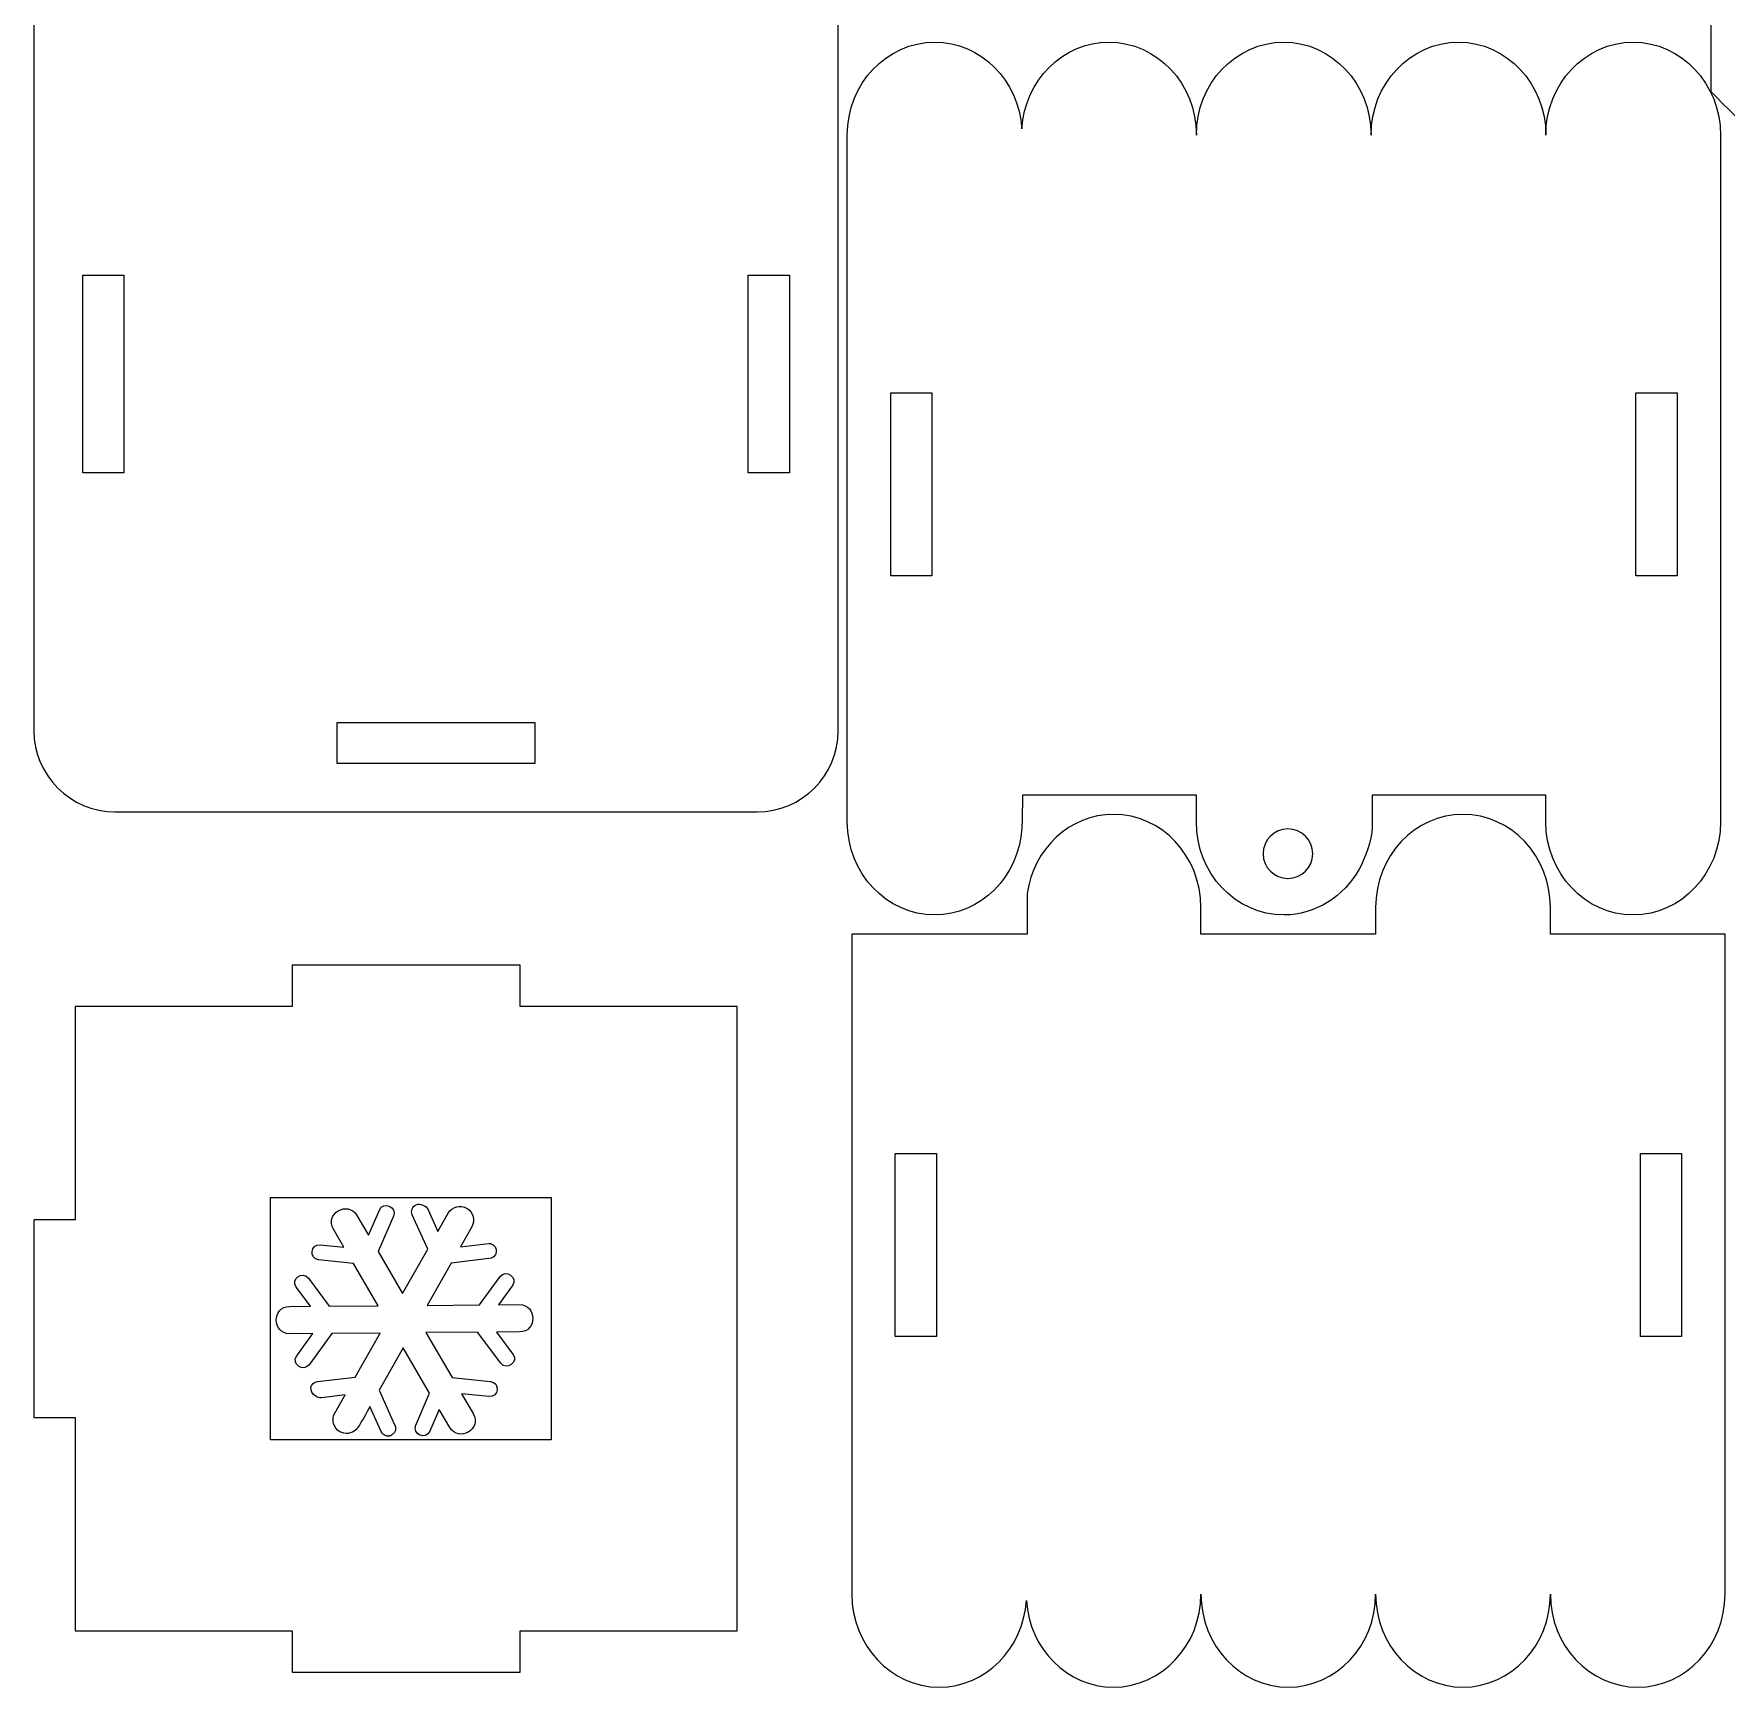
# Model space of a CAD drawing. Header units: centimetres. Extents: x -26 to 19.1, y -49.6 to 45.
# Drawn here: x -26 to -9.56, y 13.47 to 29.53 of the extents above; entities that cross this region are included whole.
import ezdxf

# ---------------------------------------------------------------- set-up
doc = ezdxf.new("R2010")
doc.units = ezdxf.units.CM
doc.header["$MEASUREMENT"] = 0
doc.layers.add('layer 1', color=7, linetype='Continuous')

msp = doc.modelspace()

# ---------------------------------------------------------------- linework, layer by layer
at = {"layer": 'layer 1', "color": 250, "lineweight": 9}
for points, knots in [([(-21.41172, 30.48287), (-21.41172, 30.48287), (-18.97404, 30.48287), (-18.97404, 30.48287), (-18.97404, 30.48287), (-18.54072, 30.48287), (-18.1862, 30.12835), (-18.1862, 29.69503), (-18.1862, 29.69503), (-18.1862, 29.69503), (-18.1862, 22.76481), (-18.1862, 22.76481), (-18.1862, 22.76481), (-18.1862, 22.33149), (-18.54072, 21.97697), (-18.97404, 21.97697), (-18.97404, 21.97697), (-18.97404, 21.97697), (-25.21129, 21.97697), (-25.21129, 21.97697), (-25.21129, 21.97697), (-25.64461, 21.97697), (-25.99913, 22.33149), (-25.99913, 22.76481), (-25.99913, 22.76481), (-25.99913, 22.76481), (-25.99913, 28.22388), (-25.99913, 28.22388), (-25.99913, 28.22388), (-25.99913, 28.22388), (-25.99913, 29.69503), (-25.99913, 29.69503), (-25.99913, 29.69503), (-25.99913, 29.69503), (-25.99913, 35.99281), (-25.99913, 35.99281), (-25.99913, 35.99281), (-25.99913, 36.14252), (-25.8712, 36.26499), (-25.71481, 36.26499), (-25.71481, 36.26499), (-25.71481, 36.26499), (-24.53914, 36.26499), (-24.53914, 36.26499), (-24.53914, 36.26499), (-23.73614, 36.26499), (-23.07916, 35.63605), (-23.07916, 34.86733), (-23.07916, 34.86733), (-23.07916, 34.86733), (-23.07916, 31.70153), (-23.07916, 31.70153), (-23.07916, 31.70153), (-22.85436, 30.99492), (-22.19272, 30.48287), (-21.41172, 30.48287)], [0, 0, 0, 0, 0.06666667, 0.06666667, 0.06666667, 0.06666667, 0.13333333, 0.13333333, 0.13333333, 0.13333333, 0.2, 0.2, 0.2, 0.2, 0.26666667, 0.26666667, 0.26666667, 0.26666667, 0.33333333, 0.33333333, 0.33333333, 0.33333333, 0.4, 0.4, 0.4, 0.4, 0.46666667, 0.46666667, 0.46666667, 0.46666667, 0.53333333, 0.53333333, 0.53333333, 0.53333333, 0.6, 0.6, 0.6, 0.6, 0.66666667, 0.66666667, 0.66666667, 0.66666667, 0.73333333, 0.73333333, 0.73333333, 0.73333333, 0.8, 0.8, 0.8, 0.8, 0.86666667, 0.86666667, 0.86666667, 0.86666667, 1, 1, 1, 1]), ([(-7.30446, 34.11577), (-8.18434, 33.22879), (-9.12226, 32.28325), (-9.70841, 31.69237), (-9.70841, 31.69237), (-9.70841, 31.69237), (-9.70841, 30.72356), (-9.70841, 30.72356), (-9.70841, 30.72356), (-9.66492, 30.73897), (-9.61812, 30.7474), (-9.56934, 30.7474), (-9.56934, 30.7474), (-9.3396, 30.7474), (-9.15329, 30.56109), (-9.15329, 30.33135), (-9.15329, 30.33135), (-9.15329, 30.1016), (-9.3396, 29.91529), (-9.56934, 29.91529), (-9.56934, 29.91529), (-9.61812, 29.91529), (-9.66492, 29.92372), (-9.70841, 29.93913), (-9.70841, 29.93913), (-9.70841, 29.93913), (-9.70841, 28.97032), (-9.70841, 28.97032), (-9.70841, 28.97032), (-9.12096, 28.37809), (-8.18654, 27.43613), (-7.30446, 26.54692), (-7.30446, 26.54692), (-7.30446, 26.54692), (-5.18786, 26.54692), (-5.18786, 26.54692), (-5.18786, 26.54692), (-5.18786, 26.54692), (-5.18786, 26.94077), (-5.18786, 26.94077), (-5.18786, 26.94077), (-5.18786, 26.94077), (-2.9892, 26.94077), (-2.9892, 26.94077), (-2.9892, 26.94077), (-2.9892, 26.94077), (-2.9892, 26.54692), (-2.9892, 26.54692), (-2.9892, 26.54692), (-2.9892, 26.54692), (-1.63261, 26.54692), (-1.63261, 26.54692), (-1.63261, 26.54692), (-1.63261, 26.54692), (-1.63261, 24.20243), (-1.63261, 24.20243), (-1.63261, 24.20243), (-1.83077, 24.88549), (-2.19077, 25.51424), (-2.76802, 25.98703), (-2.76802, 25.98703), (-2.83988, 25.2046), (-2.88901, 24.45593), (-3.66018, 23.9216), (-3.66018, 23.9216), (-3.45714, 24.2602), (-3.89714, 24.92604), (-4.32578, 25.21953), (-4.32578, 25.21953), (-4.42894, 24.67645), (-4.57714, 23.94156), (-5.25558, 23.6128), (-5.25558, 23.6128), (-5.26234, 23.936), (-5.47229, 24.17895), (-5.77458, 24.41545), (-5.77458, 24.41545), (-6.09844, 23.70204), (-6.3578, 23.33963), (-7.03938, 22.86867), (-7.03938, 22.86867), (-6.3578, 22.39771), (-6.09844, 22.03529), (-5.77458, 21.32188), (-5.77458, 21.32188), (-5.47229, 21.55839), (-5.26234, 21.80133), (-5.25558, 22.12453), (-5.25558, 22.12453), (-4.57714, 21.79577), (-4.42894, 21.06088), (-4.32578, 20.5178), (-4.32578, 20.5178), (-3.89714, 20.81129), (-3.45714, 21.47713), (-3.66018, 21.81573), (-3.66018, 21.81573), (-2.88901, 21.2814), (-2.83988, 20.53273), (-2.76802, 19.75031), (-2.76802, 19.75031), (-2.19077, 20.22309), (-1.83077, 20.85184), (-1.63261, 21.53491), (-1.63261, 21.53491), (-1.63261, 21.53491), (-1.63261, 20.67629), (-1.63261, 20.67629), (-1.63261, 20.67629), (-1.63261, 20.46728), (-1.46161, 20.29628), (-1.2526, 20.29628), (-1.2526, 20.29628), (-1.2526, 20.29628), (-0.87258, 20.29628), (-0.87258, 20.29628), (-0.87258, 20.29628), (-0.87258, 20.29628), (-0.87258, 26.54692), (-0.87258, 26.54692), (-0.87258, 26.54692), (-0.87258, 26.54692), (-0.87258, 26.68452), (-0.87258, 26.68452), (-0.87258, 26.68452), (-0.87258, 26.68452), (-0.87258, 29.37151), (-0.87258, 29.37151), (-0.87258, 29.37151), (-0.87258, 29.37151), (-0.47258, 29.37151), (-0.47258, 29.37151), (-0.47258, 29.37151), (-0.47258, 29.37151), (-0.47258, 31.29119), (-0.47258, 31.29119), (-0.47258, 31.29119), (-0.47258, 31.29119), (-0.87258, 31.29119), (-0.87258, 31.29119), (-0.87258, 31.29119), (-0.87258, 31.29119), (-0.87258, 34.11577), (-0.87258, 34.11577), (-0.87258, 34.11577), (-0.87258, 34.11577), (-2.9892, 34.11577), (-2.9892, 34.11577), (-2.9892, 34.11577), (-2.9892, 34.11577), (-2.9892, 33.72192), (-2.9892, 33.72192), (-2.9892, 33.72192), (-2.9892, 33.72192), (-5.18786, 33.72192), (-5.18786, 33.72192), (-5.18786, 33.72192), (-5.18786, 33.72192), (-5.18786, 34.11577), (-5.18786, 34.11577), (-5.18786, 34.11577), (-5.18786, 34.11577), (-7.30446, 34.11577), (-7.30446, 34.11577)], [0, 0, 0, 0, 0.02380952, 0.02380952, 0.02380952, 0.02380952, 0.04761905, 0.04761905, 0.04761905, 0.04761905, 0.07142857, 0.07142857, 0.07142857, 0.07142857, 0.0952381, 0.0952381, 0.0952381, 0.0952381, 0.11904762, 0.11904762, 0.11904762, 0.11904762, 0.14285714, 0.14285714, 0.14285714, 0.14285714, 0.16666667, 0.16666667, 0.16666667, 0.16666667, 0.19047619, 0.19047619, 0.19047619, 0.19047619, 0.21428571, 0.21428571, 0.21428571, 0.21428571, 0.23809524, 0.23809524, 0.23809524, 0.23809524, 0.26190476, 0.26190476, 0.26190476, 0.26190476, 0.28571429, 0.28571429, 0.28571429, 0.28571429, 0.30952381, 0.30952381, 0.30952381, 0.30952381, 0.33333333, 0.33333333, 0.33333333, 0.33333333, 0.35714286, 0.35714286, 0.35714286, 0.35714286, 0.38095238, 0.38095238, 0.38095238, 0.38095238, 0.4047619, 0.4047619, 0.4047619, 0.4047619, 0.42857143, 0.42857143, 0.42857143, 0.42857143, 0.45238095, 0.45238095, 0.45238095, 0.45238095, 0.47619048, 0.47619048, 0.47619048, 0.47619048, 0.5, 0.5, 0.5, 0.5, 0.52380952, 0.52380952, 0.52380952, 0.52380952, 0.54761905, 0.54761905, 0.54761905, 0.54761905, 0.57142857, 0.57142857, 0.57142857, 0.57142857, 0.5952381, 0.5952381, 0.5952381, 0.5952381, 0.61904762, 0.61904762, 0.61904762, 0.61904762, 0.64285714, 0.64285714, 0.64285714, 0.64285714, 0.66666667, 0.66666667, 0.66666667, 0.66666667, 0.69047619, 0.69047619, 0.69047619, 0.69047619, 0.71428571, 0.71428571, 0.71428571, 0.71428571, 0.73809524, 0.73809524, 0.73809524, 0.73809524, 0.76190476, 0.76190476, 0.76190476, 0.76190476, 0.78571429, 0.78571429, 0.78571429, 0.78571429, 0.80952381, 0.80952381, 0.80952381, 0.80952381, 0.83333333, 0.83333333, 0.83333333, 0.83333333, 0.85714286, 0.85714286, 0.85714286, 0.85714286, 0.88095238, 0.88095238, 0.88095238, 0.88095238, 0.9047619, 0.9047619, 0.9047619, 0.9047619, 0.92857143, 0.92857143, 0.92857143, 0.92857143, 0.95238095, 0.95238095, 0.95238095, 0.95238095, 1, 1, 1, 1]), ([(-18.09876, 28.54984), (-18.09876, 28.54984), (-18.09876, 21.87905), (-18.09876, 21.87905), (-18.09876, 21.87905), (-18.09876, 21.38032), (-17.7188, 20.97585), (-17.25029, 20.97585), (-17.25029, 20.97585), (-16.80097, 20.97585), (-16.43309, 21.34785), (-16.4037, 21.81825), (-16.4037, 21.81825), (-16.40214, 21.79319), (-16.39856, 22.03497), (-16.3961, 22.13896), (-16.3961, 22.13896), (-16.3961, 22.13896), (-14.70865, 22.13896), (-14.70865, 22.13896), (-14.70865, 22.13896), (-14.70865, 22.13896), (-14.70865, 21.87905), (-14.70865, 21.87905), (-14.70865, 21.87905), (-14.70865, 21.38032), (-14.32869, 20.97585), (-13.86018, 20.97585), (-13.86018, 20.97585), (-13.54905, 20.97585), (-13.27668, 21.15416), (-13.12912, 21.42007), (-13.12912, 21.42007), (-13.06909, 21.52821), (-13.00222, 21.69965), (-13.00222, 21.82587), (-13.00222, 21.82587), (-13.00222, 21.82587), (-13.00222, 22.13896), (-13.00222, 22.13896), (-13.00222, 22.13896), (-13.00222, 22.13896), (-11.31477, 22.13896), (-11.31477, 22.13896), (-11.31477, 22.13896), (-11.31477, 22.13896), (-11.31477, 21.87905), (-11.31477, 21.87905), (-11.31477, 21.87905), (-11.31477, 21.38032), (-10.93481, 20.97585), (-10.46629, 20.97585), (-10.46629, 20.97585), (-9.99778, 20.97585), (-9.61782, 21.38032), (-9.61782, 21.87905), (-9.61782, 21.87905), (-9.61782, 21.87905), (-9.61782, 28.54984), (-9.61782, 28.54984), (-9.61782, 28.54984), (-9.61782, 29.04857), (-9.99778, 29.45304), (-10.46629, 29.45304), (-10.46629, 29.45304), (-10.93481, 29.45304), (-11.31477, 29.04857), (-11.31477, 28.54984), (-11.31477, 28.54984), (-11.31477, 29.04857), (-11.69473, 29.45304), (-12.16324, 29.45304), (-12.16324, 29.45304), (-12.63174, 29.45304), (-13.0117, 29.04857), (-13.0117, 28.54984), (-13.0117, 28.54984), (-13.0117, 29.04857), (-13.39166, 29.45304), (-13.86018, 29.45304), (-13.86018, 29.45304), (-14.32869, 29.45304), (-14.70865, 29.04857), (-14.70865, 28.54984), (-14.70865, 28.54984), (-14.70865, 29.04857), (-15.08861, 29.45304), (-15.55713, 29.45304), (-15.55713, 29.45304), (-16.00644, 29.45304), (-16.37432, 29.08104), (-16.4037, 28.61064), (-16.4037, 28.61064), (-16.43309, 29.08104), (-16.80097, 29.45304), (-17.25029, 29.45304), (-17.25029, 29.45304), (-17.7188, 29.45304), (-18.09876, 29.04857), (-18.09876, 28.54984)], [0, 0, 0, 0, 0.03846154, 0.03846154, 0.03846154, 0.03846154, 0.07692308, 0.07692308, 0.07692308, 0.07692308, 0.11538462, 0.11538462, 0.11538462, 0.11538462, 0.15384615, 0.15384615, 0.15384615, 0.15384615, 0.19230769, 0.19230769, 0.19230769, 0.19230769, 0.23076923, 0.23076923, 0.23076923, 0.23076923, 0.26923077, 0.26923077, 0.26923077, 0.26923077, 0.30769231, 0.30769231, 0.30769231, 0.30769231, 0.34615385, 0.34615385, 0.34615385, 0.34615385, 0.38461538, 0.38461538, 0.38461538, 0.38461538, 0.42307692, 0.42307692, 0.42307692, 0.42307692, 0.46153846, 0.46153846, 0.46153846, 0.46153846, 0.5, 0.5, 0.5, 0.5, 0.53846154, 0.53846154, 0.53846154, 0.53846154, 0.57692308, 0.57692308, 0.57692308, 0.57692308, 0.61538462, 0.61538462, 0.61538462, 0.61538462, 0.65384615, 0.65384615, 0.65384615, 0.65384615, 0.69230769, 0.69230769, 0.69230769, 0.69230769, 0.73076923, 0.73076923, 0.73076923, 0.73076923, 0.76923077, 0.76923077, 0.76923077, 0.76923077, 0.80769231, 0.80769231, 0.80769231, 0.80769231, 0.84615385, 0.84615385, 0.84615385, 0.84615385, 0.88461538, 0.88461538, 0.88461538, 0.88461538, 0.92307692, 0.92307692, 0.92307692, 0.92307692, 1, 1, 1, 1]), ([(-25.12481, 25.27008), (-25.12481, 25.27008), (-25.12481, 27.18976), (-25.12481, 27.18976), (-25.12481, 27.18976), (-25.12481, 27.18976), (-25.52481, 27.18976), (-25.52481, 27.18976), (-25.52481, 27.18976), (-25.52481, 27.18976), (-25.52481, 25.27008), (-25.52481, 25.27008), (-25.52481, 25.27008), (-25.52481, 25.27008), (-25.12481, 25.27008), (-25.12481, 25.27008)], [0, 0, 0, 0, 0.2, 0.2, 0.2, 0.2, 0.4, 0.4, 0.4, 0.4, 0.6, 0.6, 0.6, 0.6, 1, 1, 1, 1]), ([(-19.06052, 27.18976), (-19.06052, 27.18976), (-19.06052, 25.27008), (-19.06052, 25.27008), (-19.06052, 25.27008), (-19.06052, 25.27008), (-18.66052, 25.27008), (-18.66052, 25.27008), (-18.66052, 25.27008), (-18.66052, 25.27008), (-18.66052, 27.18976), (-18.66052, 27.18976), (-18.66052, 27.18976), (-18.66052, 27.18976), (-19.06052, 27.18976), (-19.06052, 27.18976)], [0, 0, 0, 0, 0.2, 0.2, 0.2, 0.2, 0.4, 0.4, 0.4, 0.4, 0.6, 0.6, 0.6, 0.6, 1, 1, 1, 1]), ([(-17.67709, 26.04669), (-17.67709, 26.04669), (-17.67709, 24.2704), (-17.67709, 24.2704), (-17.67709, 24.2704), (-17.67709, 24.2704), (-17.27712, 24.2704), (-17.27712, 24.2704), (-17.27712, 24.2704), (-17.27712, 24.2704), (-17.2771, 26.04669), (-17.2771, 26.04669), (-17.2771, 26.04669), (-17.2771, 26.04669), (-17.67709, 26.04669), (-17.67709, 26.04669)], [0, 0, 0, 0, 0.2, 0.2, 0.2, 0.2, 0.4, 0.4, 0.4, 0.4, 0.6, 0.6, 0.6, 0.6, 1, 1, 1, 1]), ([(-10.43949, 26.04669), (-10.43949, 26.04669), (-10.43949, 24.2704), (-10.43949, 24.2704), (-10.43949, 24.2704), (-10.43949, 24.2704), (-10.03952, 24.2704), (-10.03952, 24.2704), (-10.03952, 24.2704), (-10.03952, 24.2704), (-10.0395, 26.04669), (-10.0395, 26.04669), (-10.0395, 26.04669), (-10.0395, 26.04669), (-10.43949, 26.04669), (-10.43949, 26.04669)], [0, 0, 0, 0, 0.2, 0.2, 0.2, 0.2, 0.4, 0.4, 0.4, 0.4, 0.6, 0.6, 0.6, 0.6, 1, 1, 1, 1]), ([(-21.13282, 22.84549), (-21.13282, 22.84549), (-23.0525, 22.84549), (-23.0525, 22.84549), (-23.0525, 22.84549), (-23.0525, 22.84549), (-23.0525, 22.44549), (-23.0525, 22.44549), (-23.0525, 22.44549), (-23.0525, 22.44549), (-21.13282, 22.44549), (-21.13282, 22.44549), (-21.13282, 22.44549), (-21.13282, 22.44549), (-21.13282, 22.84549), (-21.13282, 22.84549)], [0, 0, 0, 0, 0.2, 0.2, 0.2, 0.2, 0.4, 0.4, 0.4, 0.4, 0.6, 0.6, 0.6, 0.6, 1, 1, 1, 1]), ([(-18.05466, 14.378), (-18.05466, 14.378), (-18.05466, 20.78888), (-18.05466, 20.78888), (-18.05466, 20.78888), (-18.05466, 20.78888), (-16.35201, 20.78888), (-16.35201, 20.78888), (-16.35201, 20.78888), (-16.35201, 20.78888), (-16.35201, 21.18391), (-16.35201, 21.18391), (-16.35201, 21.18391), (-16.29072, 21.61857), (-15.9384, 21.95199), (-15.51304, 21.95199), (-15.51304, 21.95199), (-15.04452, 21.95199), (-14.66456, 21.54752), (-14.66456, 21.04879), (-14.66456, 21.04879), (-14.66456, 21.04879), (-14.66456, 20.78888), (-14.66456, 20.78888), (-14.66456, 20.78888), (-14.66456, 20.78888), (-12.96761, 20.78888), (-12.96761, 20.78888), (-12.96761, 20.78888), (-12.96761, 20.78888), (-12.96761, 21.04879), (-12.96761, 21.04879), (-12.96761, 21.04879), (-12.96761, 21.54752), (-12.58765, 21.95199), (-12.11914, 21.95199), (-12.11914, 21.95199), (-11.65064, 21.95199), (-11.27068, 21.54752), (-11.27068, 21.04879), (-11.27068, 21.04879), (-11.27068, 21.04879), (-11.27068, 20.78888), (-11.27068, 20.78888), (-11.27068, 20.78888), (-11.27068, 20.78888), (-9.57373, 20.78888), (-9.57373, 20.78888), (-9.57373, 20.78888), (-9.57373, 20.78888), (-9.57373, 14.378), (-9.57373, 14.378), (-9.57373, 14.378), (-9.57373, 13.87927), (-9.95369, 13.4748), (-10.4222, 13.4748), (-10.4222, 13.4748), (-10.89072, 13.4748), (-11.27068, 13.87927), (-11.27068, 14.378), (-11.27068, 14.378), (-11.27068, 13.87927), (-11.65064, 13.4748), (-12.11914, 13.4748), (-12.11914, 13.4748), (-12.58765, 13.4748), (-12.96761, 13.87927), (-12.96761, 14.378), (-12.96761, 14.378), (-12.96761, 13.87927), (-13.34757, 13.4748), (-13.81609, 13.4748), (-13.81609, 13.4748), (-14.2846, 13.4748), (-14.66456, 13.87927), (-14.66456, 14.378), (-14.66456, 14.378), (-14.66456, 13.87927), (-15.04452, 13.4748), (-15.51304, 13.4748), (-15.51304, 13.4748), (-15.96234, 13.4748), (-16.33022, 13.8468), (-16.35961, 14.3172), (-16.35961, 14.3172), (-16.389, 13.8468), (-16.75688, 13.4748), (-17.2062, 13.4748), (-17.2062, 13.4748), (-17.6747, 13.4748), (-18.05466, 13.87927), (-18.05466, 14.378)], [0, 0, 0, 0, 0.04166667, 0.04166667, 0.04166667, 0.04166667, 0.08333333, 0.08333333, 0.08333333, 0.08333333, 0.125, 0.125, 0.125, 0.125, 0.16666667, 0.16666667, 0.16666667, 0.16666667, 0.20833333, 0.20833333, 0.20833333, 0.20833333, 0.25, 0.25, 0.25, 0.25, 0.29166667, 0.29166667, 0.29166667, 0.29166667, 0.33333333, 0.33333333, 0.33333333, 0.33333333, 0.375, 0.375, 0.375, 0.375, 0.41666667, 0.41666667, 0.41666667, 0.41666667, 0.45833333, 0.45833333, 0.45833333, 0.45833333, 0.5, 0.5, 0.5, 0.5, 0.54166667, 0.54166667, 0.54166667, 0.54166667, 0.58333333, 0.58333333, 0.58333333, 0.58333333, 0.625, 0.625, 0.625, 0.625, 0.66666667, 0.66666667, 0.66666667, 0.66666667, 0.70833333, 0.70833333, 0.70833333, 0.70833333, 0.75, 0.75, 0.75, 0.75, 0.79166667, 0.79166667, 0.79166667, 0.79166667, 0.83333333, 0.83333333, 0.83333333, 0.83333333, 0.875, 0.875, 0.875, 0.875, 0.91666667, 0.91666667, 0.91666667, 0.91666667, 1, 1, 1, 1]), ([(-13.57905, 21.57029), (-13.57905, 21.43729), (-13.6869, 21.32944), (-13.8199, 21.32944), (-13.8199, 21.32944), (-13.9529, 21.32944), (-14.06076, 21.43729), (-14.06076, 21.57029), (-14.06076, 21.57029), (-14.06076, 21.70329), (-13.9529, 21.81115), (-13.8199, 21.81115), (-13.8199, 21.81115), (-13.6869, 21.81115), (-13.57905, 21.70329), (-13.57905, 21.57029)], [0, 0, 0, 0, 0.2, 0.2, 0.2, 0.2, 0.4, 0.4, 0.4, 0.4, 0.6, 0.6, 0.6, 0.6, 1, 1, 1, 1]), ([(-19.16725, 17.05404), (-19.16725, 17.05404), (-19.16725, 14.02189), (-19.16725, 14.02189), (-19.16725, 14.02189), (-19.16725, 14.02189), (-21.27717, 14.02189), (-21.27717, 14.02189), (-21.27717, 14.02189), (-21.27717, 14.02189), (-21.27717, 13.62189), (-21.27717, 13.62189), (-21.27717, 13.62189), (-21.27717, 13.62189), (-23.4892, 13.62189), (-23.4892, 13.62189), (-23.4892, 13.62189), (-23.4892, 13.62189), (-23.4892, 14.02189), (-23.4892, 14.02189), (-23.4892, 14.02189), (-23.4892, 14.02189), (-25.59913, 14.02189), (-25.59913, 14.02189), (-25.59913, 14.02189), (-25.59913, 14.02189), (-25.59913, 16.0942), (-25.59913, 16.0942), (-25.59913, 16.0942), (-25.59913, 16.0942), (-25.99913, 16.0942), (-25.99913, 16.0942), (-25.99913, 16.0942), (-25.99913, 16.0942), (-25.99913, 18.01388), (-25.99913, 18.01388), (-25.99913, 18.01388), (-25.99913, 18.01388), (-25.59913, 18.01388), (-25.59913, 18.01388), (-25.59913, 18.01388), (-25.59913, 18.01388), (-25.59913, 20.08619), (-25.59913, 20.08619), (-25.59913, 20.08619), (-25.59913, 20.08619), (-23.4892, 20.08619), (-23.4892, 20.08619), (-23.4892, 20.08619), (-23.4892, 20.08619), (-23.4892, 20.48619), (-23.4892, 20.48619), (-23.4892, 20.48619), (-23.4892, 20.48619), (-21.27717, 20.48619), (-21.27717, 20.48619), (-21.27717, 20.48619), (-21.27717, 20.48619), (-21.27717, 20.08619), (-21.27717, 20.08619), (-21.27717, 20.08619), (-21.27717, 20.08619), (-19.16725, 20.08619), (-19.16725, 20.08619), (-19.16725, 20.08619), (-19.16725, 20.08619), (-19.16725, 17.05404), (-19.16725, 17.05404)], [0, 0, 0, 0, 0.05555556, 0.05555556, 0.05555556, 0.05555556, 0.11111111, 0.11111111, 0.11111111, 0.11111111, 0.16666667, 0.16666667, 0.16666667, 0.16666667, 0.22222222, 0.22222222, 0.22222222, 0.22222222, 0.27777778, 0.27777778, 0.27777778, 0.27777778, 0.33333333, 0.33333333, 0.33333333, 0.33333333, 0.38888889, 0.38888889, 0.38888889, 0.38888889, 0.44444444, 0.44444444, 0.44444444, 0.44444444, 0.5, 0.5, 0.5, 0.5, 0.55555556, 0.55555556, 0.55555556, 0.55555556, 0.61111111, 0.61111111, 0.61111111, 0.61111111, 0.66666667, 0.66666667, 0.66666667, 0.66666667, 0.72222222, 0.72222222, 0.72222222, 0.72222222, 0.77777778, 0.77777778, 0.77777778, 0.77777778, 0.83333333, 0.83333333, 0.83333333, 0.83333333, 0.88888889, 0.88888889, 0.88888889, 0.88888889, 1, 1, 1, 1]), ([(-17.63301, 18.65844), (-17.63301, 18.65844), (-17.63301, 16.88215), (-17.63301, 16.88215), (-17.63301, 16.88215), (-17.63301, 16.88215), (-17.23302, 16.88215), (-17.23302, 16.88215), (-17.23302, 16.88215), (-17.23302, 16.88215), (-17.23302, 18.65844), (-17.23302, 18.65844), (-17.23302, 18.65844), (-17.23302, 18.65844), (-17.63301, 18.65844), (-17.63301, 18.65844)], [0, 0, 0, 0, 0.2, 0.2, 0.2, 0.2, 0.4, 0.4, 0.4, 0.4, 0.6, 0.6, 0.6, 0.6, 1, 1, 1, 1]), ([(-10.3954, 18.65844), (-10.3954, 18.65844), (-10.3954, 16.88215), (-10.3954, 16.88215), (-10.3954, 16.88215), (-10.3954, 16.88215), (-9.99541, 16.88215), (-9.99541, 16.88215), (-9.99541, 16.88215), (-9.99541, 16.88215), (-9.99541, 18.65844), (-9.99541, 18.65844), (-9.99541, 18.65844), (-9.99541, 18.65844), (-10.3954, 18.65844), (-10.3954, 18.65844)], [0, 0, 0, 0, 0.2, 0.2, 0.2, 0.2, 0.4, 0.4, 0.4, 0.4, 0.6, 0.6, 0.6, 0.6, 1, 1, 1, 1]), ([(-23.70145, 17.05404), (-23.70145, 17.05404), (-23.70145, 15.87652), (-23.70145, 15.87652), (-23.70145, 15.87652), (-23.70145, 15.87652), (-20.97458, 15.87652), (-20.97458, 15.87652), (-20.97458, 15.87652), (-20.97458, 15.87652), (-20.97458, 17.05404), (-20.97458, 17.05404), (-20.97458, 17.05404), (-20.97458, 17.05404), (-20.97458, 18.23156), (-20.97458, 18.23156), (-20.97458, 18.23156), (-20.97458, 18.23156), (-23.70145, 18.23156), (-23.70145, 18.23156), (-23.70145, 18.23156), (-23.70145, 18.23156), (-23.70145, 17.05404), (-23.70145, 17.05404)], [0, 0, 0, 0, 0.14285714, 0.14285714, 0.14285714, 0.14285714, 0.28571429, 0.28571429, 0.28571429, 0.28571429, 0.42857143, 0.42857143, 0.42857143, 0.42857143, 0.57142857, 0.57142857, 0.57142857, 0.57142857, 0.71428571, 0.71428571, 0.71428571, 0.71428571, 1, 1, 1, 1])]:
    msp.add_open_spline(points, degree=3, knots=knots, dxfattribs=at)
at = {"layer": 'layer 1', "color": 254, "lineweight": 9}
msp.add_open_spline([(-22.89492, 17.58941), (-22.89492, 17.58941), (-22.65415, 17.1796), (-22.65415, 17.1796), (-22.65415, 17.1796), (-22.65415, 17.1796), (-23.12942, 17.17602), (-23.12942, 17.17602), (-23.12942, 17.17602), (-23.12942, 17.17602), (-23.33306, 17.44843), (-23.33306, 17.44843), (-23.33306, 17.44843), (-23.39066, 17.52544), (-23.50917, 17.4368), (-23.45157, 17.35981), (-23.45157, 17.35981), (-23.45157, 17.35981), (-23.31312, 17.1746), (-23.31312, 17.1746), (-23.31312, 17.1746), (-23.31312, 17.1746), (-23.51544, 17.17305), (-23.51544, 17.17305), (-23.51544, 17.17305), (-23.68913, 17.17172), (-23.68705, 16.90676), (-23.51341, 16.90806), (-23.51341, 16.90806), (-23.51341, 16.90806), (-23.29, 16.90977), (-23.29, 16.90977), (-23.29, 16.90977), (-23.29, 16.90977), (-23.44652, 16.69361), (-23.44652, 16.69361), (-23.44652, 16.69361), (-23.50289, 16.61575), (-23.38311, 16.5289), (-23.32668, 16.60681), (-23.32668, 16.60681), (-23.32668, 16.60681), (-23.1063, 16.91117), (-23.1063, 16.91117), (-23.1063, 16.91117), (-23.1063, 16.91117), (-22.63555, 16.91473), (-22.63555, 16.91473), (-22.63555, 16.91473), (-22.63555, 16.91473), (-22.87861, 16.48628), (-22.87861, 16.48628), (-22.87861, 16.48628), (-22.87861, 16.48628), (-23.24292, 16.44299), (-23.24292, 16.44299), (-23.24292, 16.44299), (-23.31828, 16.43403), (-23.33385, 16.34199), (-23.26075, 16.30049), (-23.26075, 16.30049), (-23.24593, 16.28895), (-23.22673, 16.28302), (-23.20669, 16.28539), (-23.20669, 16.28539), (-23.20669, 16.28539), (-22.97707, 16.31271), (-22.97707, 16.31271), (-22.97707, 16.31271), (-22.97707, 16.31271), (-23.07689, 16.13672), (-23.07689, 16.13672), (-23.07689, 16.13672), (-23.11287, 16.07332), (-23.09043, 15.99208), (-23.02702, 15.9561), (-23.02702, 15.9561), (-22.97739, 15.92828), (-22.91255, 15.93519), (-22.87099, 15.97471), (-22.87099, 15.97471), (-22.83496, 16.00895), (-22.7592, 16.15969), (-22.73615, 16.20031), (-22.73615, 16.20031), (-22.73615, 16.20031), (-22.62723, 15.95666), (-22.62723, 15.95666), (-22.62723, 15.95666), (-22.61289, 15.92558), (-22.57915, 15.908), (-22.54549, 15.91425), (-22.54549, 15.91425), (-22.54549, 15.91425), (-22.54368, 15.91464), (-22.54368, 15.91464), (-22.54368, 15.91464), (-22.54368, 15.91464), (-22.53478, 15.91722), (-22.53478, 15.91722), (-22.53478, 15.91722), (-22.53478, 15.91722), (-22.52955, 15.91935), (-22.52955, 15.91935), (-22.52955, 15.91935), (-22.52955, 15.91935), (-22.49694, 15.94775), (-22.49694, 15.94775), (-22.49694, 15.94775), (-22.49694, 15.94775), (-22.49274, 15.95561), (-22.49274, 15.95561), (-22.49274, 15.95561), (-22.49274, 15.95561), (-22.48798, 15.96897), (-22.48798, 15.96897), (-22.48798, 15.96897), (-22.48798, 15.96897), (-22.48719, 15.97246), (-22.48719, 15.97246), (-22.48719, 15.97246), (-22.48719, 15.97246), (-22.48611, 15.97951), (-22.48611, 15.97951), (-22.48611, 15.97951), (-22.48611, 15.97951), (-22.48596, 15.98129), (-22.48596, 15.98129), (-22.48596, 15.98129), (-22.48596, 15.98129), (-22.48583, 15.98309), (-22.48583, 15.98309), (-22.48583, 15.98309), (-22.48583, 15.98309), (-22.48621, 15.99568), (-22.48621, 15.99568), (-22.48621, 15.99568), (-22.48621, 15.99568), (-22.48744, 16.0029), (-22.48744, 16.0029), (-22.48744, 16.0029), (-22.48744, 16.0029), (-22.48998, 16.01181), (-22.48998, 16.01181), (-22.48998, 16.01181), (-22.48998, 16.01181), (-22.49065, 16.01358), (-22.49065, 16.01358), (-22.49065, 16.01358), (-22.49065, 16.01358), (-22.49134, 16.01536), (-22.49134, 16.01536), (-22.49134, 16.01536), (-22.49134, 16.01536), (-22.49213, 16.01709), (-22.49213, 16.01709), (-22.49213, 16.01709), (-22.49213, 16.01709), (-22.64551, 16.36009), (-22.64551, 16.36009), (-22.64551, 16.36009), (-22.64551, 16.36009), (-22.41325, 16.76955), (-22.41325, 16.76955), (-22.41325, 16.76955), (-22.41325, 16.76955), (-22.15568, 16.33117), (-22.15568, 16.33117), (-22.15568, 16.33117), (-22.15568, 16.33117), (-22.28977, 16.0186), (-22.28977, 16.0186), (-22.28977, 16.0186), (-22.32767, 15.93018), (-22.19166, 15.87194), (-22.15378, 15.96026), (-22.15378, 15.96026), (-22.15378, 15.96026), (-22.06261, 16.1728), (-22.06261, 16.1728), (-22.06261, 16.1728), (-22.06261, 16.1728), (-21.96011, 15.99835), (-21.96011, 15.99835), (-21.96011, 15.99835), (-21.87215, 15.84864), (-21.64367, 15.98287), (-21.73163, 16.13257), (-21.73163, 16.13257), (-21.73163, 16.13257), (-21.84482, 16.32523), (-21.84482, 16.32523), (-21.84482, 16.32523), (-21.84482, 16.32523), (-21.57936, 16.29775), (-21.57936, 16.29775), (-21.57936, 16.29775), (-21.48374, 16.28783), (-21.46845, 16.43505), (-21.56411, 16.44496), (-21.56411, 16.44496), (-21.56411, 16.44496), (-21.93788, 16.4836), (-21.93788, 16.4836), (-21.93788, 16.4836), (-21.93788, 16.4836), (-22.19316, 16.9181), (-22.19316, 16.9181), (-22.19316, 16.9181), (-22.19316, 16.9181), (-21.68922, 16.92193), (-21.68922, 16.92193), (-21.68922, 16.92193), (-21.68922, 16.92193), (-21.46426, 16.62096), (-21.46426, 16.62096), (-21.46426, 16.62096), (-21.40666, 16.54391), (-21.28819, 16.63258), (-21.34576, 16.70956), (-21.34576, 16.70956), (-21.34576, 16.70956), (-21.50554, 16.92333), (-21.50554, 16.92333), (-21.50554, 16.92333), (-21.50554, 16.92333), (-21.28211, 16.92501), (-21.28211, 16.92501), (-21.28211, 16.92501), (-21.10846, 16.92634), (-21.11049, 17.19132), (-21.28414, 17.19), (-21.28414, 17.19), (-21.28414, 17.19), (-21.48644, 17.18847), (-21.48644, 17.18847), (-21.48644, 17.18847), (-21.48644, 17.18847), (-21.35081, 17.37578), (-21.35081, 17.37578), (-21.35081, 17.37578), (-21.29444, 17.45362), (-21.4142, 17.54046), (-21.47066, 17.46256), (-21.47066, 17.46256), (-21.47066, 17.46256), (-21.67015, 17.1871), (-21.67015, 17.1871), (-21.67015, 17.1871), (-21.67015, 17.1871), (-22.17858, 17.18322), (-22.17858, 17.18322), (-22.17858, 17.18322), (-22.17858, 17.18322), (-21.94629, 17.59269), (-21.94629, 17.59269), (-21.94629, 17.59269), (-21.94629, 17.59269), (-21.55513, 17.64157), (-21.55513, 17.64157), (-21.55513, 17.64157), (-21.5219, 17.65489), (-21.50145, 17.69128), (-21.50973, 17.72671), (-21.50973, 17.72671), (-21.50973, 17.72671), (-21.51116, 17.73208), (-21.51116, 17.73208), (-21.51116, 17.73208), (-21.51116, 17.73208), (-21.51231, 17.73558), (-21.51231, 17.73558), (-21.51231, 17.73558), (-21.51231, 17.73558), (-21.51296, 17.73732), (-21.51296, 17.73732), (-21.51296, 17.73732), (-21.51296, 17.73732), (-21.51365, 17.73901), (-21.51365, 17.73901), (-21.51365, 17.73901), (-21.51365, 17.73901), (-21.51511, 17.74233), (-21.51511, 17.74233), (-21.51511, 17.74233), (-21.51511, 17.74233), (-21.5168, 17.74555), (-21.5168, 17.74555), (-21.5168, 17.74555), (-21.5168, 17.74555), (-21.51763, 17.74713), (-21.51763, 17.74713), (-21.51763, 17.74713), (-21.51763, 17.74713), (-21.51856, 17.74865), (-21.51856, 17.74865), (-21.51856, 17.74865), (-21.51856, 17.74865), (-21.52368, 17.75603), (-21.52368, 17.75603), (-21.52368, 17.75603), (-21.52368, 17.75603), (-21.52477, 17.75743), (-21.52477, 17.75743), (-21.52477, 17.75743), (-21.52477, 17.75743), (-21.52594, 17.75878), (-21.52594, 17.75878), (-21.52594, 17.75878), (-21.52594, 17.75878), (-21.53212, 17.76514), (-21.53212, 17.76514), (-21.53212, 17.76514), (-21.53212, 17.76514), (-21.53483, 17.76748), (-21.53483, 17.76748), (-21.53483, 17.76748), (-21.53483, 17.76748), (-21.53621, 17.76861), (-21.53621, 17.76861), (-21.53621, 17.76861), (-21.53621, 17.76861), (-21.5376, 17.76967), (-21.5376, 17.76967), (-21.5376, 17.76967), (-21.5376, 17.76967), (-21.53904, 17.77072), (-21.53904, 17.77072), (-21.53904, 17.77072), (-21.53904, 17.77072), (-21.542, 17.77273), (-21.542, 17.77273), (-21.542, 17.77273), (-21.542, 17.77273), (-21.5435, 17.77367), (-21.5435, 17.77367), (-21.5435, 17.77367), (-21.5435, 17.77367), (-21.54976, 17.77706), (-21.54976, 17.77706), (-21.54976, 17.77706), (-21.54976, 17.77706), (-21.55139, 17.77782), (-21.55139, 17.77782), (-21.55139, 17.77782), (-21.55139, 17.77782), (-21.55302, 17.77853), (-21.55302, 17.77853), (-21.55302, 17.77853), (-21.55302, 17.77853), (-21.55466, 17.77923), (-21.55466, 17.77923), (-21.55466, 17.77923), (-21.55466, 17.77923), (-21.55801, 17.78047), (-21.55801, 17.78047), (-21.55801, 17.78047), (-21.55801, 17.78047), (-21.55974, 17.78104), (-21.55974, 17.78104), (-21.55974, 17.78104), (-21.55974, 17.78104), (-21.56146, 17.78158), (-21.56146, 17.78158), (-21.56146, 17.78158), (-21.56146, 17.78158), (-21.56497, 17.78251), (-21.56497, 17.78251), (-21.56497, 17.78251), (-21.56497, 17.78251), (-21.56671, 17.7829), (-21.56671, 17.7829), (-21.56671, 17.7829), (-21.56671, 17.7829), (-21.56848, 17.78324), (-21.56848, 17.78324), (-21.56848, 17.78324), (-21.56848, 17.78324), (-21.5721, 17.78382), (-21.5721, 17.78382), (-21.5721, 17.78382), (-21.5721, 17.78382), (-21.57573, 17.78422), (-21.57573, 17.78422), (-21.57573, 17.78422), (-21.57573, 17.78422), (-21.57941, 17.78445), (-21.57941, 17.78445), (-21.57941, 17.78445), (-21.57941, 17.78445), (-21.85566, 17.75247), (-21.85566, 17.75247), (-21.85566, 17.75247), (-21.85566, 17.75247), (-21.74542, 17.94683), (-21.74542, 17.94683), (-21.74542, 17.94683), (-21.71048, 18.00897), (-21.73201, 18.08823), (-21.7922, 18.12566), (-21.7922, 18.12566), (-21.85647, 18.16283), (-21.93878, 18.14303), (-21.97592, 18.07757), (-21.97592, 18.07757), (-21.97592, 18.07757), (-22.07576, 17.90158), (-22.07576, 17.90158), (-22.07576, 17.90158), (-22.07576, 17.90158), (-22.17012, 18.1127), (-22.17012, 18.1127), (-22.17012, 18.1127), (-22.18757, 18.15179), (-22.24688, 18.17841), (-22.28661, 18.16066), (-22.28661, 18.16066), (-22.32379, 18.14405), (-22.34056, 18.10012), (-22.32397, 18.06297), (-22.32397, 18.06297), (-22.32397, 18.06297), (-22.17419, 17.72803), (-22.17419, 17.72803), (-22.17419, 17.72803), (-22.17419, 17.72803), (-22.41727, 17.29955), (-22.41727, 17.29955), (-22.41727, 17.29955), (-22.41727, 17.29955), (-22.65573, 17.70546), (-22.65573, 17.70546), (-22.65573, 17.70546), (-22.65573, 17.70546), (-22.50756, 18.05076), (-22.50756, 18.05076), (-22.50756, 18.05076), (-22.46967, 18.13919), (-22.60566, 18.19746), (-22.64357, 18.1091), (-22.64357, 18.1091), (-22.64357, 18.1091), (-22.74879, 17.86384), (-22.74879, 17.86384), (-22.74879, 17.86384), (-22.74879, 17.86384), (-22.86196, 18.05647), (-22.86196, 18.05647), (-22.86196, 18.05647), (-22.94993, 18.20619), (-23.17841, 18.07201), (-23.09044, 17.92225), (-23.09044, 17.92225), (-23.09044, 17.92225), (-22.98797, 17.7478), (-22.98797, 17.7478), (-22.98797, 17.7478), (-22.98797, 17.7478), (-23.21798, 17.77161), (-23.21798, 17.77161), (-23.21798, 17.77161), (-23.3136, 17.78154), (-23.32889, 17.63435), (-23.23322, 17.62441), (-23.23322, 17.62441), (-23.23322, 17.62441), (-22.89492, 17.58941), (-22.89492, 17.58941)], degree=3, knots=[0, 0, 0, 0, 0.00847458, 0.00847458, 0.00847458, 0.00847458, 0.01694915, 0.01694915, 0.01694915, 0.01694915, 0.02542373, 0.02542373, 0.02542373, 0.02542373, 0.03389831, 0.03389831, 0.03389831, 0.03389831, 0.04237288, 0.04237288, 0.04237288, 0.04237288, 0.05084746, 0.05084746, 0.05084746, 0.05084746, 0.05932203, 0.05932203, 0.05932203, 0.05932203, 0.06779661, 0.06779661, 0.06779661, 0.06779661, 0.07627119, 0.07627119, 0.07627119, 0.07627119, 0.08474576, 0.08474576, 0.08474576, 0.08474576, 0.09322034, 0.09322034, 0.09322034, 0.09322034, 0.10169492, 0.10169492, 0.10169492, 0.10169492, 0.11016949, 0.11016949, 0.11016949, 0.11016949, 0.11864407, 0.11864407, 0.11864407, 0.11864407, 0.12711864, 0.12711864, 0.12711864, 0.12711864, 0.13559322, 0.13559322, 0.13559322, 0.13559322, 0.1440678, 0.1440678, 0.1440678, 0.1440678, 0.15254237, 0.15254237, 0.15254237, 0.15254237, 0.16101695, 0.16101695, 0.16101695, 0.16101695, 0.16949153, 0.16949153, 0.16949153, 0.16949153, 0.1779661, 0.1779661, 0.1779661, 0.1779661, 0.18644068, 0.18644068, 0.18644068, 0.18644068, 0.19491525, 0.19491525, 0.19491525, 0.19491525, 0.20338983, 0.20338983, 0.20338983, 0.20338983, 0.21186441, 0.21186441, 0.21186441, 0.21186441, 0.22033898, 0.22033898, 0.22033898, 0.22033898, 0.22881356, 0.22881356, 0.22881356, 0.22881356, 0.23728814, 0.23728814, 0.23728814, 0.23728814, 0.24576271, 0.24576271, 0.24576271, 0.24576271, 0.25423729, 0.25423729, 0.25423729, 0.25423729, 0.26271186, 0.26271186, 0.26271186, 0.26271186, 0.27118644, 0.27118644, 0.27118644, 0.27118644, 0.27966102, 0.27966102, 0.27966102, 0.27966102, 0.28813559, 0.28813559, 0.28813559, 0.28813559, 0.29661017, 0.29661017, 0.29661017, 0.29661017, 0.30508475, 0.30508475, 0.30508475, 0.30508475, 0.31355932, 0.31355932, 0.31355932, 0.31355932, 0.3220339, 0.3220339, 0.3220339, 0.3220339, 0.33050847, 0.33050847, 0.33050847, 0.33050847, 0.33898305, 0.33898305, 0.33898305, 0.33898305, 0.34745763, 0.34745763, 0.34745763, 0.34745763, 0.3559322, 0.3559322, 0.3559322, 0.3559322, 0.36440678, 0.36440678, 0.36440678, 0.36440678, 0.37288136, 0.37288136, 0.37288136, 0.37288136, 0.38135593, 0.38135593, 0.38135593, 0.38135593, 0.38983051, 0.38983051, 0.38983051, 0.38983051, 0.39830508, 0.39830508, 0.39830508, 0.39830508, 0.40677966, 0.40677966, 0.40677966, 0.40677966, 0.41525424, 0.41525424, 0.41525424, 0.41525424, 0.42372881, 0.42372881, 0.42372881, 0.42372881, 0.43220339, 0.43220339, 0.43220339, 0.43220339, 0.44067797, 0.44067797, 0.44067797, 0.44067797, 0.44915254, 0.44915254, 0.44915254, 0.44915254, 0.45762712, 0.45762712, 0.45762712, 0.45762712, 0.46610169, 0.46610169, 0.46610169, 0.46610169, 0.47457627, 0.47457627, 0.47457627, 0.47457627, 0.48305085, 0.48305085, 0.48305085, 0.48305085, 0.49152542, 0.49152542, 0.49152542, 0.49152542, 0.5, 0.5, 0.5, 0.5, 0.50847458, 0.50847458, 0.50847458, 0.50847458, 0.51694915, 0.51694915, 0.51694915, 0.51694915, 0.52542373, 0.52542373, 0.52542373, 0.52542373, 0.53389831, 0.53389831, 0.53389831, 0.53389831, 0.54237288, 0.54237288, 0.54237288, 0.54237288, 0.55084746, 0.55084746, 0.55084746, 0.55084746, 0.55932203, 0.55932203, 0.55932203, 0.55932203, 0.56779661, 0.56779661, 0.56779661, 0.56779661, 0.57627119, 0.57627119, 0.57627119, 0.57627119, 0.58474576, 0.58474576, 0.58474576, 0.58474576, 0.59322034, 0.59322034, 0.59322034, 0.59322034, 0.60169492, 0.60169492, 0.60169492, 0.60169492, 0.61016949, 0.61016949, 0.61016949, 0.61016949, 0.61864407, 0.61864407, 0.61864407, 0.61864407, 0.62711864, 0.62711864, 0.62711864, 0.62711864, 0.63559322, 0.63559322, 0.63559322, 0.63559322, 0.6440678, 0.6440678, 0.6440678, 0.6440678, 0.65254237, 0.65254237, 0.65254237, 0.65254237, 0.66101695, 0.66101695, 0.66101695, 0.66101695, 0.66949153, 0.66949153, 0.66949153, 0.66949153, 0.6779661, 0.6779661, 0.6779661, 0.6779661, 0.68644068, 0.68644068, 0.68644068, 0.68644068, 0.69491525, 0.69491525, 0.69491525, 0.69491525, 0.70338983, 0.70338983, 0.70338983, 0.70338983, 0.71186441, 0.71186441, 0.71186441, 0.71186441, 0.72033898, 0.72033898, 0.72033898, 0.72033898, 0.72881356, 0.72881356, 0.72881356, 0.72881356, 0.73728814, 0.73728814, 0.73728814, 0.73728814, 0.74576271, 0.74576271, 0.74576271, 0.74576271, 0.75423729, 0.75423729, 0.75423729, 0.75423729, 0.76271186, 0.76271186, 0.76271186, 0.76271186, 0.77118644, 0.77118644, 0.77118644, 0.77118644, 0.77966102, 0.77966102, 0.77966102, 0.77966102, 0.78813559, 0.78813559, 0.78813559, 0.78813559, 0.79661017, 0.79661017, 0.79661017, 0.79661017, 0.80508475, 0.80508475, 0.80508475, 0.80508475, 0.81355932, 0.81355932, 0.81355932, 0.81355932, 0.8220339, 0.8220339, 0.8220339, 0.8220339, 0.83050847, 0.83050847, 0.83050847, 0.83050847, 0.83898305, 0.83898305, 0.83898305, 0.83898305, 0.84745763, 0.84745763, 0.84745763, 0.84745763, 0.8559322, 0.8559322, 0.8559322, 0.8559322, 0.86440678, 0.86440678, 0.86440678, 0.86440678, 0.87288136, 0.87288136, 0.87288136, 0.87288136, 0.88135593, 0.88135593, 0.88135593, 0.88135593, 0.88983051, 0.88983051, 0.88983051, 0.88983051, 0.89830508, 0.89830508, 0.89830508, 0.89830508, 0.90677966, 0.90677966, 0.90677966, 0.90677966, 0.91525424, 0.91525424, 0.91525424, 0.91525424, 0.92372881, 0.92372881, 0.92372881, 0.92372881, 0.93220339, 0.93220339, 0.93220339, 0.93220339, 0.94067797, 0.94067797, 0.94067797, 0.94067797, 0.94915254, 0.94915254, 0.94915254, 0.94915254, 0.95762712, 0.95762712, 0.95762712, 0.95762712, 0.96610169, 0.96610169, 0.96610169, 0.96610169, 0.97457627, 0.97457627, 0.97457627, 0.97457627, 0.98305085, 0.98305085, 0.98305085, 0.98305085, 1, 1, 1, 1], dxfattribs=at)

doc.saveas('drawing.dxf')
